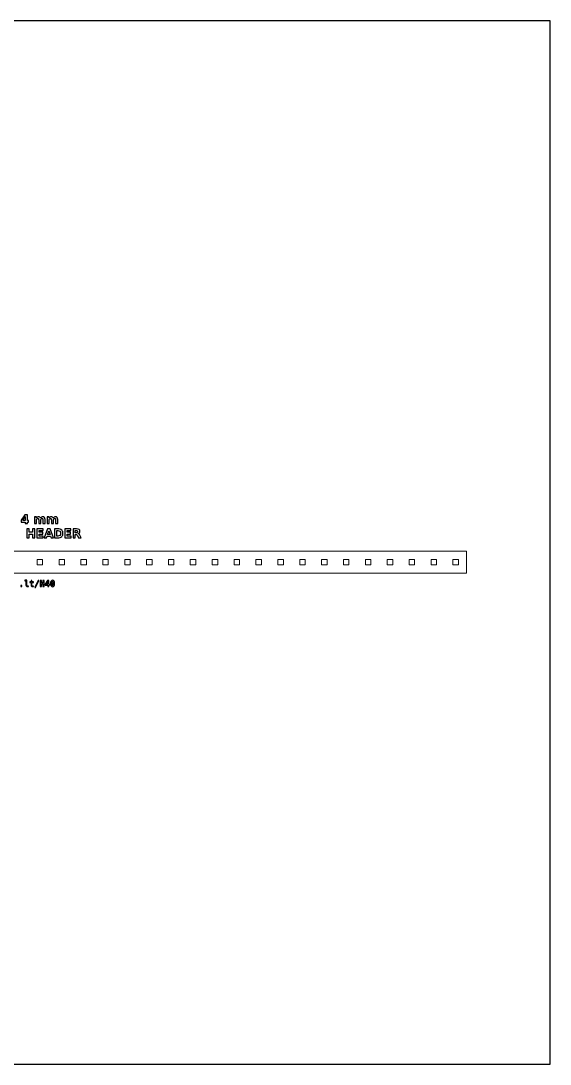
# Model space of a CAD drawing. Header units: centimetres. Extents: x -16.6 to -4.5, y -20.9 to -8.8.
# Drawn here: x -10.59 to -4.45, y -20.9 to -8.8 of the extents above; entities that cross this region are included whole.
import ezdxf

# ---------------------------------------------------------------- set-up
doc = ezdxf.new("R2010")
doc.units = ezdxf.units.CM
doc.header["$MEASUREMENT"] = 0
doc.layers.add('Layer 1', color=7, linetype='Continuous')

msp = doc.modelspace()

# ---------------------------------------------------------------- linework, layer by layer
at = {"layer": 'Layer 1', "color": 7}
msp.add_lwpolyline([(-16.55, -20.9), (-4.45, -20.9), (-4.45, -8.8), (-16.55, -8.8), (-16.55, -20.9)], close=True, dxfattribs=at)
at = {"layer": 'Layer 1', "color": 7, "lineweight": 20}
for points in [[(-15.58, -15.20555), (-5.42, -15.20555), (-5.42, -14.95155), (-15.58, -14.95155), (-15.58, -15.20555)], [(-10.405, -15.11055), (-10.341, -15.11055), (-10.341, -15.04655), (-10.405, -15.04655), (-10.405, -15.11055)], [(-10.151, -15.11055), (-10.087, -15.11055), (-10.087, -15.04655), (-10.151, -15.04655), (-10.151, -15.11055)], [(-9.897, -15.11055), (-9.833, -15.11055), (-9.833, -15.04655), (-9.897, -15.04655), (-9.897, -15.11055)], [(-9.643, -15.11055), (-9.579, -15.11055), (-9.579, -15.04655), (-9.643, -15.04655), (-9.643, -15.11055)], [(-9.389, -15.11055), (-9.325, -15.11055), (-9.325, -15.04655), (-9.389, -15.04655), (-9.389, -15.11055)], [(-9.135, -15.11055), (-9.071, -15.11055), (-9.071, -15.04655), (-9.135, -15.04655), (-9.135, -15.11055)], [(-8.881, -15.11055), (-8.817, -15.11055), (-8.817, -15.04655), (-8.881, -15.04655), (-8.881, -15.11055)], [(-8.627, -15.11055), (-8.563, -15.11055), (-8.563, -15.04655), (-8.627, -15.04655), (-8.627, -15.11055)], [(-8.373, -15.11055), (-8.309, -15.11055), (-8.309, -15.04655), (-8.373, -15.04655), (-8.373, -15.11055)], [(-8.119, -15.11055), (-8.055, -15.11055), (-8.055, -15.04655), (-8.119, -15.04655), (-8.119, -15.11055)], [(-7.865, -15.11055), (-7.801, -15.11055), (-7.801, -15.04655), (-7.865, -15.04655), (-7.865, -15.11055)], [(-7.611, -15.11055), (-7.547, -15.11055), (-7.547, -15.04655), (-7.611, -15.04655), (-7.611, -15.11055)], [(-7.357, -15.11055), (-7.293, -15.11055), (-7.293, -15.04655), (-7.357, -15.04655), (-7.357, -15.11055)], [(-7.103, -15.11055), (-7.039, -15.11055), (-7.039, -15.04655), (-7.103, -15.04655), (-7.103, -15.11055)], [(-6.849, -15.11055), (-6.785, -15.11055), (-6.785, -15.04655), (-6.849, -15.04655), (-6.849, -15.11055)], [(-6.595, -15.11055), (-6.531, -15.11055), (-6.531, -15.04655), (-6.595, -15.04655), (-6.595, -15.11055)], [(-6.341, -15.11055), (-6.277, -15.11055), (-6.277, -15.04655), (-6.341, -15.04655), (-6.341, -15.11055)], [(-6.087, -15.11055), (-6.023, -15.11055), (-6.023, -15.04655), (-6.087, -15.04655), (-6.087, -15.11055)], [(-5.833, -15.11055), (-5.769, -15.11055), (-5.769, -15.04655), (-5.833, -15.04655), (-5.833, -15.11055)], [(-5.579, -15.11055), (-5.515, -15.11055), (-5.515, -15.04655), (-5.579, -15.04655), (-5.579, -15.11055)]]:
    msp.add_lwpolyline(points, close=True, dxfattribs=at)
at = {"layer": 'Layer 1', "color": 250}
for points, knots in [([(-10.54815, -14.52815), (-10.54815, -14.52815), (-10.51865, -14.52815), (-10.51865, -14.52815), (-10.51865, -14.52815), (-10.51865, -14.52815), (-10.51865, -14.59306), (-10.51865, -14.59306), (-10.51865, -14.59306), (-10.51865, -14.59306), (-10.50398, -14.59306), (-10.50398, -14.59306), (-10.50398, -14.59306), (-10.50398, -14.59306), (-10.50398, -14.61228), (-10.50398, -14.61228), (-10.50398, -14.61228), (-10.50398, -14.61228), (-10.51865, -14.61228), (-10.51865, -14.61228), (-10.51865, -14.61228), (-10.51865, -14.61228), (-10.51865, -14.63102), (-10.51865, -14.63102), (-10.51865, -14.63102), (-10.51865, -14.63102), (-10.54372, -14.63102), (-10.54372, -14.63102), (-10.54372, -14.63102), (-10.54372, -14.63102), (-10.54372, -14.61228), (-10.54372, -14.61228), (-10.54372, -14.61228), (-10.54372, -14.61228), (-10.58935, -14.61228), (-10.58935, -14.61228), (-10.58935, -14.61228), (-10.58935, -14.61228), (-10.58935, -14.58953), (-10.58935, -14.58953), (-10.58935, -14.58953), (-10.58935, -14.58953), (-10.54815, -14.52815), (-10.54815, -14.52815)], [0, 0, 0, 0, 0.09090909, 0.09090909, 0.09090909, 0.09090909, 0.18181818, 0.18181818, 0.18181818, 0.18181818, 0.27272727, 0.27272727, 0.27272727, 0.27272727, 0.36363636, 0.36363636, 0.36363636, 0.36363636, 0.45454545, 0.45454545, 0.45454545, 0.45454545, 0.54545455, 0.54545455, 0.54545455, 0.54545455, 0.63636364, 0.63636364, 0.63636364, 0.63636364, 0.72727273, 0.72727273, 0.72727273, 0.72727273, 0.81818182, 0.81818182, 0.81818182, 0.81818182, 0.90909091, 0.90909091, 0.90909091, 0.90909091, 1, 1, 1, 1]), ([(-10.54372, -14.55), (-10.54372, -14.55), (-10.57282, -14.59306), (-10.57282, -14.59306), (-10.57282, -14.59306), (-10.57282, -14.59306), (-10.54372, -14.59306), (-10.54372, -14.59306), (-10.54372, -14.59306), (-10.54372, -14.59306), (-10.54372, -14.55), (-10.54372, -14.55)], [0, 0, 0, 0, 0.33333333, 0.33333333, 0.33333333, 0.33333333, 0.66666667, 0.66666667, 0.66666667, 0.66666667, 1, 1, 1, 1]), ([(-10.36501, -14.56667), (-10.36188, -14.5619), (-10.35819, -14.55825), (-10.35388, -14.55576), (-10.35388, -14.55576), (-10.34958, -14.55324), (-10.34488, -14.552), (-10.33973, -14.552), (-10.33973, -14.552), (-10.33086, -14.552), (-10.32411, -14.55473), (-10.31948, -14.56021), (-10.31948, -14.56021), (-10.31484, -14.56566), (-10.31251, -14.57361), (-10.31251, -14.58403), (-10.31251, -14.58403), (-10.31251, -14.58403), (-10.31251, -14.63102), (-10.31251, -14.63102), (-10.31251, -14.63102), (-10.31251, -14.63102), (-10.33733, -14.63102), (-10.33733, -14.63102), (-10.33733, -14.63102), (-10.33733, -14.63102), (-10.33733, -14.59078), (-10.33733, -14.59078), (-10.33733, -14.59078), (-10.33728, -14.59019), (-10.33726, -14.58958), (-10.33723, -14.58892), (-10.33723, -14.58892), (-10.33721, -14.58829), (-10.33719, -14.58737), (-10.33719, -14.58617), (-10.33719, -14.58617), (-10.33719, -14.58071), (-10.33798, -14.57674), (-10.33961, -14.57429), (-10.33961, -14.57429), (-10.34121, -14.57182), (-10.34379, -14.5706), (-10.34737, -14.5706), (-10.34737, -14.5706), (-10.35207, -14.5706), (-10.35567, -14.57253), (-10.35823, -14.57639), (-10.35823, -14.57639), (-10.36077, -14.58024), (-10.36209, -14.58582), (-10.36219, -14.59313), (-10.36219, -14.59313), (-10.36219, -14.59313), (-10.36219, -14.63102), (-10.36219, -14.63102), (-10.36219, -14.63102), (-10.36219, -14.63102), (-10.387, -14.63102), (-10.387, -14.63102), (-10.387, -14.63102), (-10.387, -14.63102), (-10.387, -14.59078), (-10.387, -14.59078), (-10.387, -14.59078), (-10.387, -14.58224), (-10.38773, -14.57674), (-10.38921, -14.57429), (-10.38921, -14.57429), (-10.39067, -14.57182), (-10.39328, -14.5706), (-10.39704, -14.5706), (-10.39704, -14.5706), (-10.40179, -14.5706), (-10.40544, -14.57255), (-10.408, -14.57643), (-10.408, -14.57643), (-10.41056, -14.58031), (-10.41186, -14.58584), (-10.41186, -14.59306), (-10.41186, -14.59306), (-10.41186, -14.59306), (-10.41186, -14.63102), (-10.41186, -14.63102), (-10.41186, -14.63102), (-10.41186, -14.63102), (-10.43667, -14.63102), (-10.43667, -14.63102), (-10.43667, -14.63102), (-10.43667, -14.63102), (-10.43667, -14.55386), (-10.43667, -14.55386), (-10.43667, -14.55386), (-10.43667, -14.55386), (-10.41186, -14.55386), (-10.41186, -14.55386), (-10.41186, -14.55386), (-10.41186, -14.55386), (-10.41186, -14.56517), (-10.41186, -14.56517), (-10.41186, -14.56517), (-10.40882, -14.56079), (-10.40534, -14.55753), (-10.40141, -14.55531), (-10.40141, -14.55531), (-10.39749, -14.5531), (-10.39316, -14.552), (-10.38843, -14.552), (-10.38843, -14.552), (-10.38312, -14.552), (-10.37839, -14.55329), (-10.37432, -14.55586), (-10.37432, -14.55586), (-10.37023, -14.55844), (-10.36712, -14.56204), (-10.36501, -14.56667)], [0, 0, 0, 0, 0.03448276, 0.03448276, 0.03448276, 0.03448276, 0.06896552, 0.06896552, 0.06896552, 0.06896552, 0.10344828, 0.10344828, 0.10344828, 0.10344828, 0.13793103, 0.13793103, 0.13793103, 0.13793103, 0.17241379, 0.17241379, 0.17241379, 0.17241379, 0.20689655, 0.20689655, 0.20689655, 0.20689655, 0.24137931, 0.24137931, 0.24137931, 0.24137931, 0.27586207, 0.27586207, 0.27586207, 0.27586207, 0.31034483, 0.31034483, 0.31034483, 0.31034483, 0.34482759, 0.34482759, 0.34482759, 0.34482759, 0.37931034, 0.37931034, 0.37931034, 0.37931034, 0.4137931, 0.4137931, 0.4137931, 0.4137931, 0.44827586, 0.44827586, 0.44827586, 0.44827586, 0.48275862, 0.48275862, 0.48275862, 0.48275862, 0.51724138, 0.51724138, 0.51724138, 0.51724138, 0.55172414, 0.55172414, 0.55172414, 0.55172414, 0.5862069, 0.5862069, 0.5862069, 0.5862069, 0.62068966, 0.62068966, 0.62068966, 0.62068966, 0.65517241, 0.65517241, 0.65517241, 0.65517241, 0.68965517, 0.68965517, 0.68965517, 0.68965517, 0.72413793, 0.72413793, 0.72413793, 0.72413793, 0.75862069, 0.75862069, 0.75862069, 0.75862069, 0.79310345, 0.79310345, 0.79310345, 0.79310345, 0.82758621, 0.82758621, 0.82758621, 0.82758621, 0.86206897, 0.86206897, 0.86206897, 0.86206897, 0.89655172, 0.89655172, 0.89655172, 0.89655172, 0.93103448, 0.93103448, 0.93103448, 0.93103448, 0.96551724, 0.96551724, 0.96551724, 0.96551724, 1, 1, 1, 1]), ([(-10.21797, -14.56667), (-10.21484, -14.5619), (-10.21115, -14.55825), (-10.20684, -14.55576), (-10.20684, -14.55576), (-10.20254, -14.55324), (-10.19784, -14.552), (-10.19269, -14.552), (-10.19269, -14.552), (-10.18382, -14.552), (-10.17707, -14.55473), (-10.17244, -14.56021), (-10.17244, -14.56021), (-10.1678, -14.56566), (-10.16547, -14.57361), (-10.16547, -14.58403), (-10.16547, -14.58403), (-10.16547, -14.58403), (-10.16547, -14.63102), (-10.16547, -14.63102), (-10.16547, -14.63102), (-10.16547, -14.63102), (-10.19029, -14.63102), (-10.19029, -14.63102), (-10.19029, -14.63102), (-10.19029, -14.63102), (-10.19029, -14.59078), (-10.19029, -14.59078), (-10.19029, -14.59078), (-10.19024, -14.59019), (-10.19022, -14.58958), (-10.19019, -14.58892), (-10.19019, -14.58892), (-10.19017, -14.58829), (-10.19015, -14.58737), (-10.19015, -14.58617), (-10.19015, -14.58617), (-10.19015, -14.58071), (-10.19094, -14.57674), (-10.19257, -14.57429), (-10.19257, -14.57429), (-10.19417, -14.57182), (-10.19675, -14.5706), (-10.20033, -14.5706), (-10.20033, -14.5706), (-10.20503, -14.5706), (-10.20863, -14.57253), (-10.21119, -14.57639), (-10.21119, -14.57639), (-10.21373, -14.58024), (-10.21505, -14.58582), (-10.21515, -14.59313), (-10.21515, -14.59313), (-10.21515, -14.59313), (-10.21515, -14.63102), (-10.21515, -14.63102), (-10.21515, -14.63102), (-10.21515, -14.63102), (-10.23996, -14.63102), (-10.23996, -14.63102), (-10.23996, -14.63102), (-10.23996, -14.63102), (-10.23996, -14.59078), (-10.23996, -14.59078), (-10.23996, -14.59078), (-10.23996, -14.58224), (-10.24069, -14.57674), (-10.24217, -14.57429), (-10.24217, -14.57429), (-10.24363, -14.57182), (-10.24624, -14.5706), (-10.25, -14.5706), (-10.25, -14.5706), (-10.25475, -14.5706), (-10.2584, -14.57255), (-10.26096, -14.57643), (-10.26096, -14.57643), (-10.26352, -14.58031), (-10.26482, -14.58584), (-10.26482, -14.59306), (-10.26482, -14.59306), (-10.26482, -14.59306), (-10.26482, -14.63102), (-10.26482, -14.63102), (-10.26482, -14.63102), (-10.26482, -14.63102), (-10.28963, -14.63102), (-10.28963, -14.63102), (-10.28963, -14.63102), (-10.28963, -14.63102), (-10.28963, -14.55386), (-10.28963, -14.55386), (-10.28963, -14.55386), (-10.28963, -14.55386), (-10.26482, -14.55386), (-10.26482, -14.55386), (-10.26482, -14.55386), (-10.26482, -14.55386), (-10.26482, -14.56517), (-10.26482, -14.56517), (-10.26482, -14.56517), (-10.26178, -14.56079), (-10.2583, -14.55753), (-10.25437, -14.55531), (-10.25437, -14.55531), (-10.25045, -14.5531), (-10.24612, -14.552), (-10.24139, -14.552), (-10.24139, -14.552), (-10.23608, -14.552), (-10.23135, -14.55329), (-10.22728, -14.55586), (-10.22728, -14.55586), (-10.22319, -14.55844), (-10.22008, -14.56204), (-10.21797, -14.56667)], [0, 0, 0, 0, 0.03448276, 0.03448276, 0.03448276, 0.03448276, 0.06896552, 0.06896552, 0.06896552, 0.06896552, 0.10344828, 0.10344828, 0.10344828, 0.10344828, 0.13793103, 0.13793103, 0.13793103, 0.13793103, 0.17241379, 0.17241379, 0.17241379, 0.17241379, 0.20689655, 0.20689655, 0.20689655, 0.20689655, 0.24137931, 0.24137931, 0.24137931, 0.24137931, 0.27586207, 0.27586207, 0.27586207, 0.27586207, 0.31034483, 0.31034483, 0.31034483, 0.31034483, 0.34482759, 0.34482759, 0.34482759, 0.34482759, 0.37931034, 0.37931034, 0.37931034, 0.37931034, 0.4137931, 0.4137931, 0.4137931, 0.4137931, 0.44827586, 0.44827586, 0.44827586, 0.44827586, 0.48275862, 0.48275862, 0.48275862, 0.48275862, 0.51724138, 0.51724138, 0.51724138, 0.51724138, 0.55172414, 0.55172414, 0.55172414, 0.55172414, 0.5862069, 0.5862069, 0.5862069, 0.5862069, 0.62068966, 0.62068966, 0.62068966, 0.62068966, 0.65517241, 0.65517241, 0.65517241, 0.65517241, 0.68965517, 0.68965517, 0.68965517, 0.68965517, 0.72413793, 0.72413793, 0.72413793, 0.72413793, 0.75862069, 0.75862069, 0.75862069, 0.75862069, 0.79310345, 0.79310345, 0.79310345, 0.79310345, 0.82758621, 0.82758621, 0.82758621, 0.82758621, 0.86206897, 0.86206897, 0.86206897, 0.86206897, 0.89655172, 0.89655172, 0.89655172, 0.89655172, 0.93103448, 0.93103448, 0.93103448, 0.93103448, 0.96551724, 0.96551724, 0.96551724, 0.96551724, 1, 1, 1, 1]), ([(-10.52566, -14.6924), (-10.52566, -14.6924), (-10.49913, -14.6924), (-10.49913, -14.6924), (-10.49913, -14.6924), (-10.49913, -14.6924), (-10.49913, -14.73161), (-10.49913, -14.73161), (-10.49913, -14.73161), (-10.49913, -14.73161), (-10.46, -14.73161), (-10.46, -14.73161), (-10.46, -14.73161), (-10.46, -14.73161), (-10.46, -14.6924), (-10.46, -14.6924), (-10.46, -14.6924), (-10.46, -14.6924), (-10.43347, -14.6924), (-10.43347, -14.6924), (-10.43347, -14.6924), (-10.43347, -14.6924), (-10.43347, -14.79527), (-10.43347, -14.79527), (-10.43347, -14.79527), (-10.43347, -14.79527), (-10.46, -14.79527), (-10.46, -14.79527), (-10.46, -14.79527), (-10.46, -14.79527), (-10.46, -14.75167), (-10.46, -14.75167), (-10.46, -14.75167), (-10.46, -14.75167), (-10.49913, -14.75167), (-10.49913, -14.75167), (-10.49913, -14.75167), (-10.49913, -14.75167), (-10.49913, -14.79527), (-10.49913, -14.79527), (-10.49913, -14.79527), (-10.49913, -14.79527), (-10.52566, -14.79527), (-10.52566, -14.79527), (-10.52566, -14.79527), (-10.52566, -14.79527), (-10.52566, -14.6924), (-10.52566, -14.6924)], [0, 0, 0, 0, 0.08333333, 0.08333333, 0.08333333, 0.08333333, 0.16666667, 0.16666667, 0.16666667, 0.16666667, 0.25, 0.25, 0.25, 0.25, 0.33333333, 0.33333333, 0.33333333, 0.33333333, 0.41666667, 0.41666667, 0.41666667, 0.41666667, 0.5, 0.5, 0.5, 0.5, 0.58333333, 0.58333333, 0.58333333, 0.58333333, 0.66666667, 0.66666667, 0.66666667, 0.66666667, 0.75, 0.75, 0.75, 0.75, 0.83333333, 0.83333333, 0.83333333, 0.83333333, 0.91666667, 0.91666667, 0.91666667, 0.91666667, 1, 1, 1, 1]), ([(-10.40757, -14.6924), (-10.40757, -14.6924), (-10.33598, -14.6924), (-10.33598, -14.6924), (-10.33598, -14.6924), (-10.33598, -14.6924), (-10.33598, -14.71246), (-10.33598, -14.71246), (-10.33598, -14.71246), (-10.33598, -14.71246), (-10.38104, -14.71246), (-10.38104, -14.71246), (-10.38104, -14.71246), (-10.38104, -14.71246), (-10.38104, -14.73161), (-10.38104, -14.73161), (-10.38104, -14.73161), (-10.38104, -14.73161), (-10.33869, -14.73161), (-10.33869, -14.73161), (-10.33869, -14.73161), (-10.33869, -14.73161), (-10.33869, -14.75167), (-10.33869, -14.75167), (-10.33869, -14.75167), (-10.33869, -14.75167), (-10.38104, -14.75167), (-10.38104, -14.75167), (-10.38104, -14.75167), (-10.38104, -14.75167), (-10.38104, -14.77521), (-10.38104, -14.77521), (-10.38104, -14.77521), (-10.38104, -14.77521), (-10.33448, -14.77521), (-10.33448, -14.77521), (-10.33448, -14.77521), (-10.33448, -14.77521), (-10.33448, -14.79527), (-10.33448, -14.79527), (-10.33448, -14.79527), (-10.33448, -14.79527), (-10.40757, -14.79527), (-10.40757, -14.79527), (-10.40757, -14.79527), (-10.40757, -14.79527), (-10.40757, -14.6924), (-10.40757, -14.6924)], [0, 0, 0, 0, 0.08333333, 0.08333333, 0.08333333, 0.08333333, 0.16666667, 0.16666667, 0.16666667, 0.16666667, 0.25, 0.25, 0.25, 0.25, 0.33333333, 0.33333333, 0.33333333, 0.33333333, 0.41666667, 0.41666667, 0.41666667, 0.41666667, 0.5, 0.5, 0.5, 0.5, 0.58333333, 0.58333333, 0.58333333, 0.58333333, 0.66666667, 0.66666667, 0.66666667, 0.66666667, 0.75, 0.75, 0.75, 0.75, 0.83333333, 0.83333333, 0.83333333, 0.83333333, 0.91666667, 0.91666667, 0.91666667, 0.91666667, 1, 1, 1, 1]), ([(-10.24875, -14.77655), (-10.24875, -14.77655), (-10.29024, -14.77655), (-10.29024, -14.77655), (-10.29024, -14.77655), (-10.29024, -14.77655), (-10.29678, -14.79527), (-10.29678, -14.79527), (-10.29678, -14.79527), (-10.29678, -14.79527), (-10.32345, -14.79527), (-10.32345, -14.79527), (-10.32345, -14.79527), (-10.32345, -14.79527), (-10.28535, -14.6924), (-10.28535, -14.6924), (-10.28535, -14.6924), (-10.28535, -14.6924), (-10.25372, -14.6924), (-10.25372, -14.6924), (-10.25372, -14.6924), (-10.25372, -14.6924), (-10.21562, -14.79527), (-10.21562, -14.79527), (-10.21562, -14.79527), (-10.21562, -14.79527), (-10.24229, -14.79527), (-10.24229, -14.79527), (-10.24229, -14.79527), (-10.24229, -14.79527), (-10.24875, -14.77655), (-10.24875, -14.77655)], [0, 0, 0, 0, 0.125, 0.125, 0.125, 0.125, 0.25, 0.25, 0.25, 0.25, 0.375, 0.375, 0.375, 0.375, 0.5, 0.5, 0.5, 0.5, 0.625, 0.625, 0.625, 0.625, 0.75, 0.75, 0.75, 0.75, 0.875, 0.875, 0.875, 0.875, 1, 1, 1, 1]), ([(-10.28363, -14.75745), (-10.28363, -14.75745), (-10.25543, -14.75745), (-10.25543, -14.75745), (-10.25543, -14.75745), (-10.25543, -14.75745), (-10.2695, -14.71653), (-10.2695, -14.71653), (-10.2695, -14.71653), (-10.2695, -14.71653), (-10.28363, -14.75745), (-10.28363, -14.75745)], [0, 0, 0, 0, 0.33333333, 0.33333333, 0.33333333, 0.33333333, 0.66666667, 0.66666667, 0.66666667, 0.66666667, 1, 1, 1, 1]), ([(-10.20195, -14.6924), (-10.20195, -14.6924), (-10.17396, -14.6924), (-10.17396, -14.6924), (-10.17396, -14.6924), (-10.15835, -14.6924), (-10.14673, -14.69351), (-10.13909, -14.69574), (-10.13909, -14.69574), (-10.13144, -14.69797), (-10.12488, -14.70174), (-10.1194, -14.70708), (-10.1194, -14.70708), (-10.11458, -14.71171), (-10.11101, -14.71707), (-10.10865, -14.72314), (-10.10865, -14.72314), (-10.10633, -14.72918), (-10.10515, -14.73605), (-10.10515, -14.74374), (-10.10515, -14.74374), (-10.10515, -14.7515), (-10.10633, -14.75842), (-10.10865, -14.76451), (-10.10865, -14.76451), (-10.11101, -14.7706), (-10.11458, -14.77596), (-10.1194, -14.78059), (-10.1194, -14.78059), (-10.12493, -14.78593), (-10.13154, -14.7897), (-10.13925, -14.79193), (-10.13925, -14.79193), (-10.14697, -14.79416), (-10.15854, -14.79527), (-10.17396, -14.79527), (-10.17396, -14.79527), (-10.17396, -14.79527), (-10.20195, -14.79527), (-10.20195, -14.79527), (-10.20195, -14.79527), (-10.20195, -14.79527), (-10.20195, -14.6924), (-10.20195, -14.6924)], [0, 0, 0, 0, 0.09090909, 0.09090909, 0.09090909, 0.09090909, 0.18181818, 0.18181818, 0.18181818, 0.18181818, 0.27272727, 0.27272727, 0.27272727, 0.27272727, 0.36363636, 0.36363636, 0.36363636, 0.36363636, 0.45454545, 0.45454545, 0.45454545, 0.45454545, 0.54545455, 0.54545455, 0.54545455, 0.54545455, 0.63636364, 0.63636364, 0.63636364, 0.63636364, 0.72727273, 0.72727273, 0.72727273, 0.72727273, 0.81818182, 0.81818182, 0.81818182, 0.81818182, 0.90909091, 0.90909091, 0.90909091, 0.90909091, 1, 1, 1, 1]), ([(-10.17542, -14.71246), (-10.17542, -14.71246), (-10.17542, -14.77521), (-10.17542, -14.77521), (-10.17542, -14.77521), (-10.17542, -14.77521), (-10.16592, -14.77521), (-10.16592, -14.77521), (-10.16592, -14.77521), (-10.15508, -14.77521), (-10.1468, -14.77253), (-10.14109, -14.76714), (-10.14109, -14.76714), (-10.13537, -14.76178), (-10.1325, -14.75397), (-10.1325, -14.74374), (-10.1325, -14.74374), (-10.1325, -14.73353), (-10.13535, -14.72577), (-10.14104, -14.72046), (-10.14104, -14.72046), (-10.14673, -14.71512), (-10.15503, -14.71246), (-10.16592, -14.71246), (-10.16592, -14.71246), (-10.16592, -14.71246), (-10.17542, -14.71246), (-10.17542, -14.71246)], [0, 0, 0, 0, 0.14285714, 0.14285714, 0.14285714, 0.14285714, 0.28571429, 0.28571429, 0.28571429, 0.28571429, 0.42857143, 0.42857143, 0.42857143, 0.42857143, 0.57142857, 0.57142857, 0.57142857, 0.57142857, 0.71428571, 0.71428571, 0.71428571, 0.71428571, 0.85714286, 0.85714286, 0.85714286, 0.85714286, 1, 1, 1, 1]), ([(-10.08483, -14.6924), (-10.08483, -14.6924), (-10.01324, -14.6924), (-10.01324, -14.6924), (-10.01324, -14.6924), (-10.01324, -14.6924), (-10.01324, -14.71246), (-10.01324, -14.71246), (-10.01324, -14.71246), (-10.01324, -14.71246), (-10.0583, -14.71246), (-10.0583, -14.71246), (-10.0583, -14.71246), (-10.0583, -14.71246), (-10.0583, -14.73161), (-10.0583, -14.73161), (-10.0583, -14.73161), (-10.0583, -14.73161), (-10.01595, -14.73161), (-10.01595, -14.73161), (-10.01595, -14.73161), (-10.01595, -14.73161), (-10.01595, -14.75167), (-10.01595, -14.75167), (-10.01595, -14.75167), (-10.01595, -14.75167), (-10.0583, -14.75167), (-10.0583, -14.75167), (-10.0583, -14.75167), (-10.0583, -14.75167), (-10.0583, -14.77521), (-10.0583, -14.77521), (-10.0583, -14.77521), (-10.0583, -14.77521), (-10.01174, -14.77521), (-10.01174, -14.77521), (-10.01174, -14.77521), (-10.01174, -14.77521), (-10.01174, -14.79527), (-10.01174, -14.79527), (-10.01174, -14.79527), (-10.01174, -14.79527), (-10.08483, -14.79527), (-10.08483, -14.79527), (-10.08483, -14.79527), (-10.08483, -14.79527), (-10.08483, -14.6924), (-10.08483, -14.6924)], [0, 0, 0, 0, 0.08333333, 0.08333333, 0.08333333, 0.08333333, 0.16666667, 0.16666667, 0.16666667, 0.16666667, 0.25, 0.25, 0.25, 0.25, 0.33333333, 0.33333333, 0.33333333, 0.33333333, 0.41666667, 0.41666667, 0.41666667, 0.41666667, 0.5, 0.5, 0.5, 0.5, 0.58333333, 0.58333333, 0.58333333, 0.58333333, 0.66666667, 0.66666667, 0.66666667, 0.66666667, 0.75, 0.75, 0.75, 0.75, 0.83333333, 0.83333333, 0.83333333, 0.83333333, 0.91666667, 0.91666667, 0.91666667, 0.91666667, 1, 1, 1, 1]), ([(-9.9619, -14.75635), (-9.9619, -14.75635), (-9.9619, -14.79527), (-9.9619, -14.79527), (-9.9619, -14.79527), (-9.9619, -14.79527), (-9.98843, -14.79527), (-9.98843, -14.79527), (-9.98843, -14.79527), (-9.98843, -14.79527), (-9.98843, -14.6924), (-9.98843, -14.6924), (-9.98843, -14.6924), (-9.98843, -14.6924), (-9.94791, -14.6924), (-9.94791, -14.6924), (-9.94791, -14.6924), (-9.93436, -14.6924), (-9.92441, -14.69468), (-9.91811, -14.69922), (-9.91811, -14.69922), (-9.91179, -14.70376), (-9.90863, -14.71096), (-9.90863, -14.72079), (-9.90863, -14.72079), (-9.90863, -14.72758), (-9.91028, -14.73318), (-9.91355, -14.73753), (-9.91355, -14.73753), (-9.91684, -14.74191), (-9.9218, -14.74513), (-9.92841, -14.74718), (-9.92841, -14.74718), (-9.92479, -14.74802), (-9.92152, -14.74988), (-9.91865, -14.7528), (-9.91865, -14.7528), (-9.91578, -14.75571), (-9.91289, -14.76013), (-9.90995, -14.76606), (-9.90995, -14.76606), (-9.90995, -14.76606), (-9.89553, -14.79527), (-9.89553, -14.79527), (-9.89553, -14.79527), (-9.89553, -14.79527), (-9.9238, -14.79527), (-9.9238, -14.79527), (-9.9238, -14.79527), (-9.9238, -14.79527), (-9.93634, -14.76971), (-9.93634, -14.76971), (-9.93634, -14.76971), (-9.93885, -14.76458), (-9.94142, -14.76105), (-9.94403, -14.75917), (-9.94403, -14.75917), (-9.94662, -14.75729), (-9.95007, -14.75635), (-9.9544, -14.75635), (-9.9544, -14.75635), (-9.9544, -14.75635), (-9.9619, -14.75635), (-9.9619, -14.75635)], [0, 0, 0, 0, 0.0625, 0.0625, 0.0625, 0.0625, 0.125, 0.125, 0.125, 0.125, 0.1875, 0.1875, 0.1875, 0.1875, 0.25, 0.25, 0.25, 0.25, 0.3125, 0.3125, 0.3125, 0.3125, 0.375, 0.375, 0.375, 0.375, 0.4375, 0.4375, 0.4375, 0.4375, 0.5, 0.5, 0.5, 0.5, 0.5625, 0.5625, 0.5625, 0.5625, 0.625, 0.625, 0.625, 0.625, 0.6875, 0.6875, 0.6875, 0.6875, 0.75, 0.75, 0.75, 0.75, 0.8125, 0.8125, 0.8125, 0.8125, 0.875, 0.875, 0.875, 0.875, 0.9375, 0.9375, 0.9375, 0.9375, 1, 1, 1, 1]), ([(-9.95073, -14.73803), (-9.94518, -14.73803), (-9.94118, -14.73699), (-9.93878, -14.73492), (-9.93878, -14.73492), (-9.93636, -14.73285), (-9.93516, -14.72944), (-9.93516, -14.72471), (-9.93516, -14.72471), (-9.93516, -14.72003), (-9.93636, -14.71667), (-9.93878, -14.71465), (-9.93878, -14.71465), (-9.94118, -14.71263), (-9.94518, -14.71162), (-9.95073, -14.71162), (-9.95073, -14.71162), (-9.95073, -14.71162), (-9.9619, -14.71162), (-9.9619, -14.71162), (-9.9619, -14.71162), (-9.9619, -14.71162), (-9.9619, -14.73803), (-9.9619, -14.73803), (-9.9619, -14.73803), (-9.9619, -14.73803), (-9.95073, -14.73803), (-9.95073, -14.73803)], [0, 0, 0, 0, 0.14285714, 0.14285714, 0.14285714, 0.14285714, 0.28571429, 0.28571429, 0.28571429, 0.28571429, 0.42857143, 0.42857143, 0.42857143, 0.42857143, 0.57142857, 0.57142857, 0.57142857, 0.57142857, 0.71428571, 0.71428571, 0.71428571, 0.71428571, 0.85714286, 0.85714286, 0.85714286, 0.85714286, 1, 1, 1, 1]), ([(-10.59329, -15.34727), (-10.59329, -15.34727), (-10.58099, -15.34727), (-10.58099, -15.34727), (-10.58099, -15.34727), (-10.58099, -15.34727), (-10.58099, -15.36217), (-10.58099, -15.36217), (-10.58099, -15.36217), (-10.58099, -15.36217), (-10.59329, -15.36217), (-10.59329, -15.36217), (-10.59329, -15.36217), (-10.59329, -15.36217), (-10.59329, -15.34727), (-10.59329, -15.34727)], [0, 0, 0, 0, 0.25, 0.25, 0.25, 0.25, 0.5, 0.5, 0.5, 0.5, 0.75, 0.75, 0.75, 0.75, 1, 1, 1, 1]), ([(-10.52577, -15.34235), (-10.52577, -15.34639), (-10.52503, -15.34942), (-10.52355, -15.35147), (-10.52355, -15.35147), (-10.52207, -15.35352), (-10.51988, -15.35455), (-10.51698, -15.35455), (-10.51698, -15.35455), (-10.51698, -15.35455), (-10.50648, -15.35455), (-10.50648, -15.35455), (-10.50648, -15.35455), (-10.50648, -15.35455), (-10.50648, -15.36217), (-10.50648, -15.36217), (-10.50648, -15.36217), (-10.50648, -15.36217), (-10.51785, -15.36217), (-10.51785, -15.36217), (-10.51785, -15.36217), (-10.52323, -15.36217), (-10.52738, -15.36044), (-10.53033, -15.35699), (-10.53033, -15.35699), (-10.53328, -15.35354), (-10.53475, -15.34865), (-10.53475, -15.34235), (-10.53475, -15.34235), (-10.53475, -15.34235), (-10.53475, -15.29268), (-10.53475, -15.29268), (-10.53475, -15.29268), (-10.53475, -15.29268), (-10.54915, -15.29268), (-10.54915, -15.29268), (-10.54915, -15.29268), (-10.54915, -15.29268), (-10.54915, -15.28565), (-10.54915, -15.28565), (-10.54915, -15.28565), (-10.54915, -15.28565), (-10.52577, -15.28565), (-10.52577, -15.28565), (-10.52577, -15.28565), (-10.52577, -15.28565), (-10.52577, -15.34235), (-10.52577, -15.34235)], [0, 0, 0, 0, 0.08333333, 0.08333333, 0.08333333, 0.08333333, 0.16666667, 0.16666667, 0.16666667, 0.16666667, 0.25, 0.25, 0.25, 0.25, 0.33333333, 0.33333333, 0.33333333, 0.33333333, 0.41666667, 0.41666667, 0.41666667, 0.41666667, 0.5, 0.5, 0.5, 0.5, 0.58333333, 0.58333333, 0.58333333, 0.58333333, 0.66666667, 0.66666667, 0.66666667, 0.66666667, 0.75, 0.75, 0.75, 0.75, 0.83333333, 0.83333333, 0.83333333, 0.83333333, 0.91666667, 0.91666667, 0.91666667, 0.91666667, 1, 1, 1, 1]), ([(-10.46677, -15.29195), (-10.46677, -15.29195), (-10.46677, -15.30748), (-10.46677, -15.30748), (-10.46677, -15.30748), (-10.46677, -15.30748), (-10.44635, -15.30748), (-10.44635, -15.30748), (-10.44635, -15.30748), (-10.44635, -15.30748), (-10.44635, -15.31447), (-10.44635, -15.31447), (-10.44635, -15.31447), (-10.44635, -15.31447), (-10.46677, -15.31447), (-10.46677, -15.31447), (-10.46677, -15.31447), (-10.46677, -15.31447), (-10.46677, -15.34415), (-10.46677, -15.34415), (-10.46677, -15.34415), (-10.46677, -15.34819), (-10.46601, -15.351), (-10.46447, -15.35259), (-10.46447, -15.35259), (-10.46294, -15.35419), (-10.46027, -15.35499), (-10.45647, -15.35499), (-10.45647, -15.35499), (-10.45647, -15.35499), (-10.44635, -15.35499), (-10.44635, -15.35499), (-10.44635, -15.35499), (-10.44635, -15.35499), (-10.44635, -15.36217), (-10.44635, -15.36217), (-10.44635, -15.36217), (-10.44635, -15.36217), (-10.45734, -15.36217), (-10.45734, -15.36217), (-10.45734, -15.36217), (-10.46409, -15.36217), (-10.46884, -15.36082), (-10.47161, -15.35812), (-10.47161, -15.35812), (-10.47437, -15.35542), (-10.47576, -15.35075), (-10.47576, -15.34415), (-10.47576, -15.34415), (-10.47576, -15.34415), (-10.47576, -15.31447), (-10.47576, -15.31447), (-10.47576, -15.31447), (-10.47576, -15.31447), (-10.49036, -15.31447), (-10.49036, -15.31447), (-10.49036, -15.31447), (-10.49036, -15.31447), (-10.49036, -15.30748), (-10.49036, -15.30748), (-10.49036, -15.30748), (-10.49036, -15.30748), (-10.47576, -15.30748), (-10.47576, -15.30748), (-10.47576, -15.30748), (-10.47576, -15.30748), (-10.47576, -15.29195), (-10.47576, -15.29195), (-10.47576, -15.29195), (-10.47576, -15.29195), (-10.46677, -15.29195), (-10.46677, -15.29195)], [0, 0, 0, 0, 0.05555556, 0.05555556, 0.05555556, 0.05555556, 0.11111111, 0.11111111, 0.11111111, 0.11111111, 0.16666667, 0.16666667, 0.16666667, 0.16666667, 0.22222222, 0.22222222, 0.22222222, 0.22222222, 0.27777778, 0.27777778, 0.27777778, 0.27777778, 0.33333333, 0.33333333, 0.33333333, 0.33333333, 0.38888889, 0.38888889, 0.38888889, 0.38888889, 0.44444444, 0.44444444, 0.44444444, 0.44444444, 0.5, 0.5, 0.5, 0.5, 0.55555556, 0.55555556, 0.55555556, 0.55555556, 0.61111111, 0.61111111, 0.61111111, 0.61111111, 0.66666667, 0.66666667, 0.66666667, 0.66666667, 0.72222222, 0.72222222, 0.72222222, 0.72222222, 0.77777778, 0.77777778, 0.77777778, 0.77777778, 0.83333333, 0.83333333, 0.83333333, 0.83333333, 0.88888889, 0.88888889, 0.88888889, 0.88888889, 0.94444444, 0.94444444, 0.94444444, 0.94444444, 1, 1, 1, 1]), ([(-10.39313, -15.28926), (-10.39313, -15.28926), (-10.38384, -15.28926), (-10.38384, -15.28926), (-10.38384, -15.28926), (-10.38384, -15.28926), (-10.42223, -15.37145), (-10.42223, -15.37145), (-10.42223, -15.37145), (-10.42223, -15.37145), (-10.43157, -15.37145), (-10.43157, -15.37145), (-10.43157, -15.37145), (-10.43157, -15.37145), (-10.39313, -15.28926), (-10.39313, -15.28926)], [0, 0, 0, 0, 0.25, 0.25, 0.25, 0.25, 0.5, 0.5, 0.5, 0.5, 0.75, 0.75, 0.75, 0.75, 1, 1, 1, 1]), ([(-10.36966, -15.28926), (-10.36966, -15.28926), (-10.35525, -15.28926), (-10.35525, -15.28926), (-10.35525, -15.28926), (-10.35525, -15.28926), (-10.35525, -15.31705), (-10.35525, -15.31705), (-10.35525, -15.31705), (-10.35525, -15.31705), (-10.33722, -15.31705), (-10.33722, -15.31705), (-10.33722, -15.31705), (-10.33722, -15.31705), (-10.33722, -15.28926), (-10.33722, -15.28926), (-10.33722, -15.28926), (-10.33722, -15.28926), (-10.32282, -15.28926), (-10.32282, -15.28926), (-10.32282, -15.28926), (-10.32282, -15.28926), (-10.32282, -15.36217), (-10.32282, -15.36217), (-10.32282, -15.36217), (-10.32282, -15.36217), (-10.33722, -15.36217), (-10.33722, -15.36217), (-10.33722, -15.36217), (-10.33722, -15.36217), (-10.33722, -15.32975), (-10.33722, -15.32975), (-10.33722, -15.32975), (-10.33722, -15.32975), (-10.35525, -15.32975), (-10.35525, -15.32975), (-10.35525, -15.32975), (-10.35525, -15.32975), (-10.35525, -15.36217), (-10.35525, -15.36217), (-10.35525, -15.36217), (-10.35525, -15.36217), (-10.36966, -15.36217), (-10.36966, -15.36217), (-10.36966, -15.36217), (-10.36966, -15.36217), (-10.36966, -15.28926), (-10.36966, -15.28926)], [0, 0, 0, 0, 0.08333333, 0.08333333, 0.08333333, 0.08333333, 0.16666667, 0.16666667, 0.16666667, 0.16666667, 0.25, 0.25, 0.25, 0.25, 0.33333333, 0.33333333, 0.33333333, 0.33333333, 0.41666667, 0.41666667, 0.41666667, 0.41666667, 0.5, 0.5, 0.5, 0.5, 0.58333333, 0.58333333, 0.58333333, 0.58333333, 0.66666667, 0.66666667, 0.66666667, 0.66666667, 0.75, 0.75, 0.75, 0.75, 0.83333333, 0.83333333, 0.83333333, 0.83333333, 0.91666667, 0.91666667, 0.91666667, 0.91666667, 1, 1, 1, 1]), ([(-10.28349, -15.28926), (-10.28349, -15.28926), (-10.26841, -15.28926), (-10.26841, -15.28926), (-10.26841, -15.28926), (-10.26841, -15.28926), (-10.26841, -15.33408), (-10.26841, -15.33408), (-10.26841, -15.33408), (-10.26841, -15.33408), (-10.26041, -15.33408), (-10.26041, -15.33408), (-10.26041, -15.33408), (-10.26041, -15.33408), (-10.26041, -15.34644), (-10.26041, -15.34644), (-10.26041, -15.34644), (-10.26041, -15.34644), (-10.26841, -15.34644), (-10.26841, -15.34644), (-10.26841, -15.34644), (-10.26841, -15.34644), (-10.26841, -15.36217), (-10.26841, -15.36217), (-10.26841, -15.36217), (-10.26841, -15.36217), (-10.28223, -15.36217), (-10.28223, -15.36217), (-10.28223, -15.36217), (-10.28223, -15.36217), (-10.28223, -15.34644), (-10.28223, -15.34644), (-10.28223, -15.34644), (-10.28223, -15.34644), (-10.31115, -15.34644), (-10.31115, -15.34644), (-10.31115, -15.34644), (-10.31115, -15.34644), (-10.31115, -15.33247), (-10.31115, -15.33247), (-10.31115, -15.33247), (-10.31115, -15.33247), (-10.28349, -15.28926), (-10.28349, -15.28926)], [0, 0, 0, 0, 0.09090909, 0.09090909, 0.09090909, 0.09090909, 0.18181818, 0.18181818, 0.18181818, 0.18181818, 0.27272727, 0.27272727, 0.27272727, 0.27272727, 0.36363636, 0.36363636, 0.36363636, 0.36363636, 0.45454545, 0.45454545, 0.45454545, 0.45454545, 0.54545455, 0.54545455, 0.54545455, 0.54545455, 0.63636364, 0.63636364, 0.63636364, 0.63636364, 0.72727273, 0.72727273, 0.72727273, 0.72727273, 0.81818182, 0.81818182, 0.81818182, 0.81818182, 0.90909091, 0.90909091, 0.90909091, 0.90909091, 1, 1, 1, 1]), ([(-10.28223, -15.30528), (-10.28223, -15.30528), (-10.30065, -15.33408), (-10.30065, -15.33408), (-10.30065, -15.33408), (-10.30065, -15.33408), (-10.28223, -15.33408), (-10.28223, -15.33408), (-10.28223, -15.33408), (-10.28223, -15.33408), (-10.28223, -15.30528), (-10.28223, -15.30528)], [0, 0, 0, 0, 0.33333333, 0.33333333, 0.33333333, 0.33333333, 0.66666667, 0.66666667, 0.66666667, 0.66666667, 1, 1, 1, 1]), ([(-10.24992, -15.32578), (-10.24992, -15.31317), (-10.24792, -15.3037), (-10.24392, -15.2974), (-10.24392, -15.2974), (-10.2399, -15.2911), (-10.23388, -15.28795), (-10.22583, -15.28795), (-10.22583, -15.28795), (-10.21777, -15.28795), (-10.21173, -15.29108), (-10.20772, -15.29736), (-10.20772, -15.29736), (-10.20371, -15.30365), (-10.20171, -15.31313), (-10.20171, -15.32578), (-10.20171, -15.32578), (-10.20171, -15.33842), (-10.20371, -15.34789), (-10.20772, -15.35417), (-10.20772, -15.35417), (-10.21173, -15.36045), (-10.21777, -15.36359), (-10.22583, -15.36359), (-10.22583, -15.36359), (-10.23388, -15.36359), (-10.2399, -15.36044), (-10.24392, -15.35414), (-10.24392, -15.35414), (-10.24792, -15.34784), (-10.24992, -15.33838), (-10.24992, -15.32578)], [0, 0, 0, 0, 0.125, 0.125, 0.125, 0.125, 0.25, 0.25, 0.25, 0.25, 0.375, 0.375, 0.375, 0.375, 0.5, 0.5, 0.5, 0.5, 0.625, 0.625, 0.625, 0.625, 0.75, 0.75, 0.75, 0.75, 0.875, 0.875, 0.875, 0.875, 1, 1, 1, 1]), ([(-10.22583, -15.30015), (-10.22917, -15.30015), (-10.23158, -15.30218), (-10.23312, -15.30625), (-10.23312, -15.30625), (-10.23465, -15.31033), (-10.23542, -15.31683), (-10.23542, -15.32578), (-10.23542, -15.32578), (-10.23542, -15.33472), (-10.23465, -15.3412), (-10.23312, -15.34528), (-10.23312, -15.34528), (-10.23158, -15.34935), (-10.22917, -15.35139), (-10.22583, -15.35139), (-10.22583, -15.35139), (-10.22248, -15.35139), (-10.22005, -15.34935), (-10.21852, -15.34528), (-10.21852, -15.34528), (-10.21698, -15.3412), (-10.21622, -15.33472), (-10.21622, -15.32578), (-10.21622, -15.32578), (-10.21622, -15.31683), (-10.21698, -15.31033), (-10.21852, -15.30625), (-10.21852, -15.30625), (-10.22005, -15.30218), (-10.22248, -15.30015), (-10.22583, -15.30015)], [0, 0, 0, 0, 0.125, 0.125, 0.125, 0.125, 0.25, 0.25, 0.25, 0.25, 0.375, 0.375, 0.375, 0.375, 0.5, 0.5, 0.5, 0.5, 0.625, 0.625, 0.625, 0.625, 0.75, 0.75, 0.75, 0.75, 0.875, 0.875, 0.875, 0.875, 1, 1, 1, 1]), ([(-10.2319, -15.32578), (-10.2319, -15.32407), (-10.23132, -15.32262), (-10.23013, -15.32145), (-10.23013, -15.32145), (-10.22897, -15.32027), (-10.22753, -15.31968), (-10.22583, -15.31968), (-10.22583, -15.31968), (-10.22412, -15.31968), (-10.22267, -15.32027), (-10.2215, -15.32145), (-10.2215, -15.32145), (-10.22032, -15.32262), (-10.21973, -15.32407), (-10.21973, -15.32578), (-10.21973, -15.32578), (-10.21973, -15.32748), (-10.22032, -15.32892), (-10.2215, -15.33008), (-10.2215, -15.33008), (-10.22267, -15.33127), (-10.22412, -15.33185), (-10.22583, -15.33185), (-10.22583, -15.33185), (-10.22753, -15.33185), (-10.22897, -15.33127), (-10.23013, -15.33012), (-10.23013, -15.33012), (-10.23132, -15.32897), (-10.2319, -15.32752), (-10.2319, -15.32578)], [0, 0, 0, 0, 0.125, 0.125, 0.125, 0.125, 0.25, 0.25, 0.25, 0.25, 0.375, 0.375, 0.375, 0.375, 0.5, 0.5, 0.5, 0.5, 0.625, 0.625, 0.625, 0.625, 0.75, 0.75, 0.75, 0.75, 0.875, 0.875, 0.875, 0.875, 1, 1, 1, 1])]:
    msp.add_open_spline(points, degree=3, knots=knots, dxfattribs=at)

doc.saveas('drawing.dxf')
